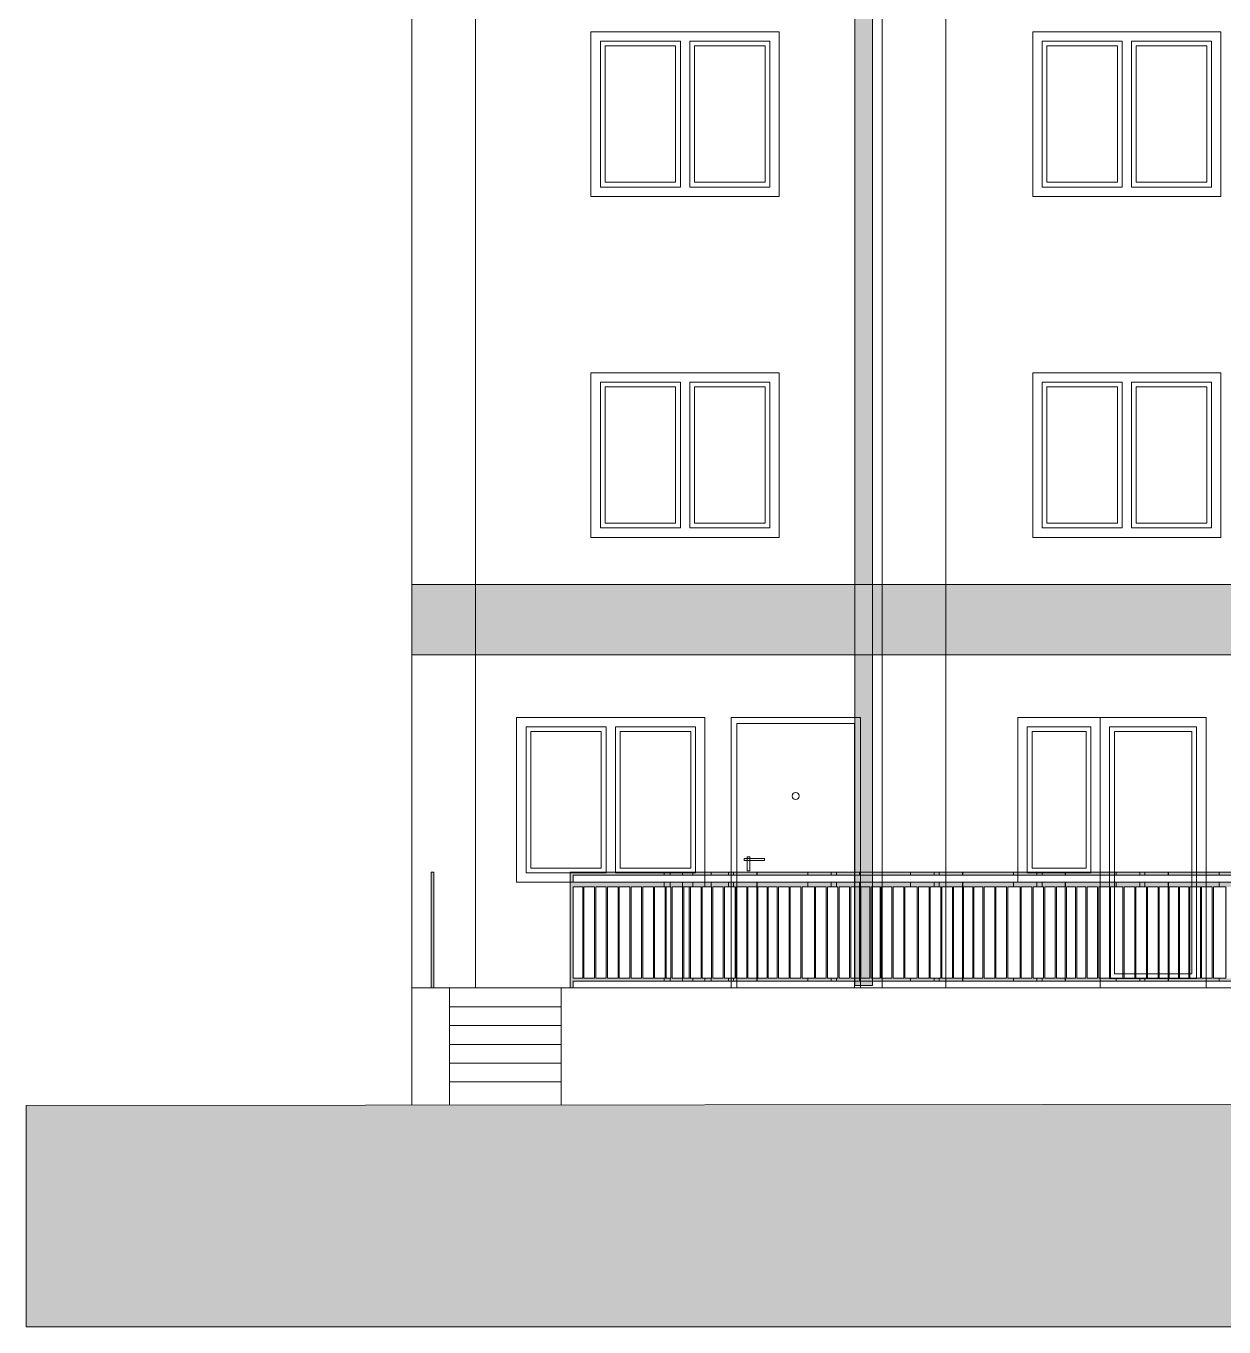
# Model space of a CAD drawing. Header units: millimetres. Extents: x 2791058 to 2855058, y -67651 to -18651.
# Drawn here: x 2802410 to 2807503, y -53530 to -47997 of the extents above; entities that cross this region are included whole.
import ezdxf

# ---------------------------------------------------------------- set-up
doc = ezdxf.new("R2010")
doc.units = ezdxf.units.MM
doc.header["$MEASUREMENT"] = 0
doc.linetypes.add('Hidden Line', pattern=[195.611112, 141.111112, -54.5])
for name, color, linetype, lineweight in [('2D Drafting - General_Pen_No__1', 7, 'Continuous', 0), ('2D Drafting - General_Pen_No__60', 230, 'Continuous', 0), ('Exterior walls_Pen_No__1', 7, 'Continuous', 0), ('Exterior walls_Pen_No__60', 230, 'Continuous', 0), ('Exterior walls_Pen_No__80', 3, 'Continuous', 0), ('Lines_Pen_No__20', 1, 'Continuous', 0), ('Shell - Roof_Pen_No__21', 7, 'Continuous', 0)]:
    doc.layers.add(name, color=color, linetype=linetype, lineweight=lineweight)
doc.layers.add('2D Drafting - General_Pen_No__61', color=7, linetype='Continuous', lineweight=0, true_color=0x6a6a6a)
doc.layers.add('Structural - Bearing_Pen_No__61', color=7, linetype='Continuous', lineweight=0, true_color=0x6a6a6a)
doc.layers.add('Exterior walls', color=7, linetype='Continuous')

# ---------------------------------------------------------------- blocks, each defined once
blk = doc.blocks.new('Wall_7', base_point=(2806008.2, -44971.4))
at = {"layer": 'Exterior walls', "linetype": 'Continuous', "lineweight": 0}
blk.add_hatch(color=255, dxfattribs=at).paths.add_polyline_path([(2805933.2, -44971.4), (2805933.2, -52077.2), (2806008.2, -52077.2), (2806008.2, -44971.4)])
at = {"layer": 'Exterior walls_Pen_No__1', "color": 7, "linetype": 'Continuous', "lineweight": 0, "flags": 128}
for points in [[(2805933.2, -44971.4), (2805933.2, -52077.2)], [(2806008.2, -52077.2), (2806008.2, -44971.4)], [(2805933.2, -52077.2), (2806008.2, -52077.2)]]:
    blk.add_lwpolyline(points, dxfattribs=at)

msp = doc.modelspace()

# ---------------------------------------------------------------- hatches: boundary and pattern name
at = {"layer": '2D Drafting - General_Pen_No__61', "linetype": 'Continuous', "lineweight": 0, "true_color": 0x6a6a6a}
msp.add_hatch(color=251, dxfattribs=at).paths.add_polyline_path([(2802409.6, -52588.5), (2819720.6, -52571.4), (2821984, -52587.9), (2821984, -53530), (2802409.6, -53530)])
at = {"layer": 'Exterior walls_Pen_No__80', "linetype": 'Continuous', "lineweight": 0, "true_color": 0x7fff7f}
msp.add_hatch(color=91, dxfattribs=at).paths.add_polyline_path([(2804050.6, -50671.7), (2809600.6, -50671.7), (2819720.6, -50671.7), (2819720.6, -50371.4), (2819685.6, -50371.4), (2819685.6, -50371.7), (2804050.6, -50371.7)])
at = {"layer": 'Structural - Bearing_Pen_No__61', "linetype": 'Continuous', "lineweight": 0, "true_color": 0x6a6a6a}
for points in [[(2804144.3, -51595.3), (2804144.3, -51607.9), (2804144.3, -51637.9), (2804144.3, -51657.9), (2804144.3, -52046.7), (2804144.3, -52059.2), (2804144.3, -52087.9), (2804132.3, -52087.9), (2804132.3, -51595.3)], [(2805123.2, -51607.9), (2805123.2, -51595.3), (2805245.3, -51595.3), (2805245.3, -51607.9)], [(2805201.5, -51607.9), (2805201.5, -51595.3), (2805323.5, -51595.3), (2805323.5, -51607.9)], [(2805296.2, -51607.9), (2805296.2, -51595.3), (2805418.2, -51595.3), (2805418.2, -51607.9)], [(2805395.9, -51607.9), (2805395.9, -51595.3), (2805517.9, -51595.3), (2805517.9, -51607.9)], [(2805516.6, -51607.9), (2805516.6, -51595.3), (2805733.5, -51595.3), (2805733.5, -51607.9)], [(2805733.5, -51607.9), (2805733.5, -51595.3), (2805855.5, -51595.3), (2805855.5, -51607.9)], [(2805833.2, -51607.9), (2805833.2, -51595.3), (2805955.2, -51595.3), (2805955.2, -51607.9)], [(2805953.9, -51607.9), (2805953.9, -51595.3), (2806170.8, -51595.3), (2806170.8, -51607.9)], [(2806170.8, -51607.9), (2806170.8, -51595.3), (2806292.8, -51595.3), (2806292.8, -51607.9)], [(2806270.5, -51607.9), (2806270.5, -51595.3), (2806392.6, -51595.3), (2806392.6, -51607.9)], [(2806391.2, -51607.9), (2806391.2, -51595.3), (2806608.1, -51595.3), (2806608.1, -51607.9)], [(2806608.1, -51607.9), (2806608.1, -51595.3), (2806730.2, -51595.3), (2806730.2, -51607.9)], [(2806707.9, -51607.9), (2806707.9, -51595.3), (2806829.9, -51595.3), (2806829.9, -51607.9)], [(2806828.6, -51607.9), (2806828.6, -51595.3), (2807045.5, -51595.3), (2807045.5, -51607.9)], [(2807045.5, -51607.9), (2807045.5, -51595.3), (2807167.5, -51595.3), (2807167.5, -51607.9)], [(2807145.2, -51607.9), (2807145.2, -51595.3), (2807267.2, -51595.3), (2807267.2, -51607.9)], [(2807265.9, -51607.9), (2807265.9, -51595.3), (2807482.8, -51595.3), (2807482.8, -51607.9)], [(2807482.8, -51607.9), (2807482.8, -51595.3), (2807604.8, -51595.3), (2807604.8, -51607.9)]]:
    msp.add_hatch(color=251, dxfattribs=at).paths.add_polyline_path(points)
h = msp.add_hatch(color=251, dxfattribs=at)
h.paths.add_polyline_path([(2804735.5, -51595.3), (2805148.8, -51595.3), (2805148.8, -51607.9), (2804735.5, -51607.9), (2804735.5, -51637.9), (2805148.8, -51637.9), (2805148.8, -51657.9), (2805132, -51657.9), (2805132, -52046.7), (2805148.8, -52046.7), (2805148.8, -52059.2), (2804735.5, -52059.2), (2804735.5, -52087.9), (2804723.5, -52087.9), (2804723.5, -51595.3)])
h.paths.add_polyline_path([(2804735.5, -52046.7), (2804777, -52046.7), (2804777, -51657.9), (2804735.5, -51657.9)], flags=0)
h.paths.add_polyline_path([(2804782, -52046.7), (2804827, -52046.7), (2804827, -51657.9), (2804782, -51657.9)], flags=0)
h.paths.add_polyline_path([(2804832, -51657.9), (2804832, -52046.7), (2804877, -52046.7), (2804877, -51657.9)], flags=0)
h.paths.add_polyline_path([(2804882, -52046.7), (2804927, -52046.7), (2804927, -51657.9), (2804882, -51657.9)], flags=0)
h.paths.add_polyline_path([(2804932, -52046.7), (2804977, -52046.7), (2804977, -51657.9), (2804932, -51657.9)], flags=0)
h.paths.add_polyline_path([(2805027, -52046.7), (2805027, -51657.9), (2804982, -51657.9), (2804982, -52046.7)], flags=0)
h.paths.add_polyline_path([(2805077, -52046.7), (2805077, -51657.9), (2805032, -51657.9), (2805032, -52046.7)], flags=0)
h.paths.add_polyline_path([(2805082, -51657.9), (2805082, -52046.7), (2805127, -52046.7), (2805127, -51657.9)], flags=0)
h = msp.add_hatch(color=251, dxfattribs=at)
h.paths.add_polyline_path([(2805123.2, -52059.2), (2805123.2, -52046.7), (2805151.5, -52046.7), (2805151.5, -51657.9), (2805123.2, -51657.9), (2805123.2, -51637.9), (2805245.3, -51637.9), (2805245.3, -51657.9), (2805206.5, -51657.9), (2805206.5, -52046.7), (2805245.3, -52046.7), (2805245.3, -52059.2)])
h.paths.add_polyline_path([(2805156.5, -52046.7), (2805201.5, -52046.7), (2805201.5, -51657.9), (2805156.5, -51657.9)], flags=0)
h = msp.add_hatch(color=251, dxfattribs=at)
h.paths.add_polyline_path([(2805201.5, -52059.2), (2805201.5, -52046.7), (2805229.8, -52046.7), (2805229.8, -51657.9), (2805201.5, -51657.9), (2805201.5, -51637.9), (2805323.5, -51637.9), (2805323.5, -51657.9), (2805284.8, -51657.9), (2805284.8, -52046.7), (2805323.5, -52046.7), (2805323.5, -52059.2)])
h.paths.add_polyline_path([(2805234.8, -52046.7), (2805279.8, -52046.7), (2805279.8, -51657.9), (2805234.8, -51657.9)], flags=0)
h = msp.add_hatch(color=251, dxfattribs=at)
h.paths.add_polyline_path([(2805296.2, -52059.2), (2805296.2, -52046.7), (2805324.4, -52046.7), (2805324.4, -51657.9), (2805296.2, -51657.9), (2805296.2, -51637.9), (2805418.2, -51637.9), (2805418.2, -51657.9), (2805379.4, -51657.9), (2805379.4, -52046.7), (2805418.2, -52046.7), (2805418.2, -52059.2)])
h.paths.add_polyline_path([(2805329.4, -52046.7), (2805374.4, -52046.7), (2805374.4, -51657.9), (2805329.4, -51657.9)], flags=0)
h = msp.add_hatch(color=251, dxfattribs=at)
h.paths.add_polyline_path([(2805395.9, -52059.2), (2805395.9, -52046.7), (2805424.2, -52046.7), (2805424.2, -51657.9), (2805395.9, -51657.9), (2805395.9, -51637.9), (2805517.9, -51637.9), (2805517.9, -51657.9), (2805479.2, -51657.9), (2805479.2, -52046.7), (2805517.9, -52046.7), (2805517.9, -52059.2)])
h.paths.add_polyline_path([(2805429.2, -52046.7), (2805474.2, -52046.7), (2805474.2, -51657.9), (2805429.2, -51657.9)], flags=0)
h = msp.add_hatch(color=251, dxfattribs=at)
h.paths.add_polyline_path([(2805516.6, -52059.2), (2805516.6, -52046.7), (2805516.6, -51657.9), (2805516.6, -51637.9), (2805733.5, -51637.9), (2805733.5, -51657.9), (2805709.1, -51657.9), (2805709.1, -52046.7), (2805733.5, -52046.7), (2805733.5, -52059.2)])
h.paths.add_polyline_path([(2805521.6, -51657.9), (2805521.6, -52046.7), (2805560.3, -52046.7), (2805560.3, -51657.9)], flags=0)
h.paths.add_polyline_path([(2805565.3, -52046.7), (2805604.1, -52046.7), (2805604.1, -51657.9), (2805565.3, -51657.9)], flags=0)
h.paths.add_polyline_path([(2805609.1, -52046.7), (2805654.1, -52046.7), (2805654.1, -51657.9), (2805609.1, -51657.9)], flags=0)
h.paths.add_polyline_path([(2805659.1, -52046.7), (2805704.1, -52046.7), (2805704.1, -51657.9), (2805659.1, -51657.9)], flags=0)
h = msp.add_hatch(color=251, dxfattribs=at)
h.paths.add_polyline_path([(2805733.5, -52059.2), (2805733.5, -52046.7), (2805761.8, -52046.7), (2805761.8, -51657.9), (2805733.5, -51657.9), (2805733.5, -51637.9), (2805855.5, -51637.9), (2805855.5, -51657.9), (2805816.8, -51657.9), (2805816.8, -52046.7), (2805855.5, -52046.7), (2805855.5, -52059.2)])
h.paths.add_polyline_path([(2805766.8, -52046.7), (2805811.8, -52046.7), (2805811.8, -51657.9), (2805766.8, -51657.9)], flags=0)
h = msp.add_hatch(color=251, dxfattribs=at)
h.paths.add_polyline_path([(2805833.2, -52059.2), (2805833.2, -52046.7), (2805861.5, -52046.7), (2805861.5, -51657.9), (2805833.2, -51657.9), (2805833.2, -51637.9), (2805955.2, -51637.9), (2805955.2, -51657.9), (2805916.5, -51657.9), (2805916.5, -52046.7), (2805955.2, -52046.7), (2805955.2, -52059.2)])
h.paths.add_polyline_path([(2805866.5, -52046.7), (2805911.5, -52046.7), (2805911.5, -51657.9), (2805866.5, -51657.9)], flags=0)
h = msp.add_hatch(color=251, dxfattribs=at)
h.paths.add_polyline_path([(2805953.9, -52059.2), (2805953.9, -52046.7), (2805953.9, -51657.9), (2805953.9, -51637.9), (2806170.8, -51637.9), (2806170.8, -51657.9), (2806146.4, -51657.9), (2806146.4, -52046.7), (2806170.8, -52046.7), (2806170.8, -52059.2)])
h.paths.add_polyline_path([(2805958.9, -51657.9), (2805958.9, -52046.7), (2805997.7, -52046.7), (2805997.7, -51657.9)], flags=0)
h.paths.add_polyline_path([(2806002.7, -52046.7), (2806041.4, -52046.7), (2806041.4, -51657.9), (2806002.7, -51657.9)], flags=0)
h.paths.add_polyline_path([(2806046.4, -52046.7), (2806091.4, -52046.7), (2806091.4, -51657.9), (2806046.4, -51657.9)], flags=0)
h.paths.add_polyline_path([(2806096.4, -52046.7), (2806141.4, -52046.7), (2806141.4, -51657.9), (2806096.4, -51657.9)], flags=0)
h = msp.add_hatch(color=251, dxfattribs=at)
h.paths.add_polyline_path([(2806170.8, -52059.2), (2806170.8, -52046.7), (2806199.1, -52046.7), (2806199.1, -51657.9), (2806170.8, -51657.9), (2806170.8, -51637.9), (2806292.8, -51637.9), (2806292.8, -51657.9), (2806254.1, -51657.9), (2806254.1, -52046.7), (2806292.8, -52046.7), (2806292.8, -52059.2)])
h.paths.add_polyline_path([(2806204.1, -52046.7), (2806249.1, -52046.7), (2806249.1, -51657.9), (2806204.1, -51657.9)], flags=0)
h = msp.add_hatch(color=251, dxfattribs=at)
h.paths.add_polyline_path([(2806270.5, -52059.2), (2806270.5, -52046.7), (2806298.8, -52046.7), (2806298.8, -51657.9), (2806270.5, -51657.9), (2806270.5, -51637.9), (2806392.6, -51637.9), (2806392.6, -51657.9), (2806353.8, -51657.9), (2806353.8, -52046.7), (2806392.6, -52046.7), (2806392.6, -52059.2)])
h.paths.add_polyline_path([(2806303.8, -52046.7), (2806348.8, -52046.7), (2806348.8, -51657.9), (2806303.8, -51657.9)], flags=0)
h = msp.add_hatch(color=251, dxfattribs=at)
h.paths.add_polyline_path([(2806391.2, -52059.2), (2806391.2, -52046.7), (2806391.2, -51657.9), (2806391.2, -51637.9), (2806608.1, -51637.9), (2806608.1, -51657.9), (2806583.7, -51657.9), (2806583.7, -52046.7), (2806608.1, -52046.7), (2806608.1, -52059.2)])
h.paths.add_polyline_path([(2806396.2, -51657.9), (2806396.2, -52046.7), (2806435, -52046.7), (2806435, -51657.9)], flags=0)
h.paths.add_polyline_path([(2806440, -52046.7), (2806478.7, -52046.7), (2806478.7, -51657.9), (2806440, -51657.9)], flags=0)
h.paths.add_polyline_path([(2806483.7, -52046.7), (2806528.7, -52046.7), (2806528.7, -51657.9), (2806483.7, -51657.9)], flags=0)
h.paths.add_polyline_path([(2806533.7, -52046.7), (2806578.7, -52046.7), (2806578.7, -51657.9), (2806533.7, -51657.9)], flags=0)
h = msp.add_hatch(color=251, dxfattribs=at)
h.paths.add_polyline_path([(2806608.1, -52059.2), (2806608.1, -52046.7), (2806636.4, -52046.7), (2806636.4, -51657.9), (2806608.1, -51657.9), (2806608.1, -51637.9), (2806730.2, -51637.9), (2806730.2, -51657.9), (2806691.4, -51657.9), (2806691.4, -52046.7), (2806730.2, -52046.7), (2806730.2, -52059.2)])
h.paths.add_polyline_path([(2806641.4, -52046.7), (2806686.4, -52046.7), (2806686.4, -51657.9), (2806641.4, -51657.9)], flags=0)
h = msp.add_hatch(color=251, dxfattribs=at)
h.paths.add_polyline_path([(2806707.9, -52059.2), (2806707.9, -52046.7), (2806736.1, -52046.7), (2806736.1, -51657.9), (2806707.9, -51657.9), (2806707.9, -51637.9), (2806829.9, -51637.9), (2806829.9, -51657.9), (2806791.1, -51657.9), (2806791.1, -52046.7), (2806829.9, -52046.7), (2806829.9, -52059.2)])
h.paths.add_polyline_path([(2806741.1, -52046.7), (2806786.1, -52046.7), (2806786.1, -51657.9), (2806741.1, -51657.9)], flags=0)
h = msp.add_hatch(color=251, dxfattribs=at)
h.paths.add_polyline_path([(2806828.6, -52059.2), (2806828.6, -52046.7), (2806828.6, -51657.9), (2806828.6, -51637.9), (2807045.5, -51637.9), (2807045.5, -51657.9), (2807021.1, -51657.9), (2807021.1, -52046.7), (2807045.5, -52046.7), (2807045.5, -52059.2)])
h.paths.add_polyline_path([(2806833.6, -51657.9), (2806833.6, -52046.7), (2806872.3, -52046.7), (2806872.3, -51657.9)], flags=0)
h.paths.add_polyline_path([(2806877.3, -52046.7), (2806916.1, -52046.7), (2806916.1, -51657.9), (2806877.3, -51657.9)], flags=0)
h.paths.add_polyline_path([(2806921.1, -52046.7), (2806966.1, -52046.7), (2806966.1, -51657.9), (2806921.1, -51657.9)], flags=0)
h.paths.add_polyline_path([(2806971.1, -52046.7), (2807016.1, -52046.7), (2807016.1, -51657.9), (2806971.1, -51657.9)], flags=0)
h = msp.add_hatch(color=251, dxfattribs=at)
h.paths.add_polyline_path([(2807045.5, -52059.2), (2807045.5, -52046.7), (2807073.7, -52046.7), (2807073.7, -51657.9), (2807045.5, -51657.9), (2807045.5, -51637.9), (2807167.5, -51637.9), (2807167.5, -51657.9), (2807128.7, -51657.9), (2807128.7, -52046.7), (2807167.5, -52046.7), (2807167.5, -52059.2)])
h.paths.add_polyline_path([(2807078.7, -52046.7), (2807123.7, -52046.7), (2807123.7, -51657.9), (2807078.7, -51657.9)], flags=0)
h = msp.add_hatch(color=251, dxfattribs=at)
h.paths.add_polyline_path([(2807145.2, -52059.2), (2807145.2, -52046.7), (2807173.4, -52046.7), (2807173.4, -51657.9), (2807145.2, -51657.9), (2807145.2, -51637.9), (2807267.2, -51637.9), (2807267.2, -51657.9), (2807228.4, -51657.9), (2807228.4, -52046.7), (2807267.2, -52046.7), (2807267.2, -52059.2)])
h.paths.add_polyline_path([(2807178.4, -52046.7), (2807223.4, -52046.7), (2807223.4, -51657.9), (2807178.4, -51657.9)], flags=0)
h = msp.add_hatch(color=251, dxfattribs=at)
h.paths.add_polyline_path([(2807265.9, -52059.2), (2807265.9, -52046.7), (2807265.9, -51657.9), (2807265.9, -51637.9), (2807482.8, -51637.9), (2807482.8, -51657.9), (2807458.4, -51657.9), (2807458.4, -52046.7), (2807482.8, -52046.7), (2807482.8, -52059.2)])
h.paths.add_polyline_path([(2807270.9, -51657.9), (2807270.9, -52046.7), (2807309.6, -52046.7), (2807309.6, -51657.9)], flags=0)
h.paths.add_polyline_path([(2807314.6, -52046.7), (2807353.4, -52046.7), (2807353.4, -51657.9), (2807314.6, -51657.9)], flags=0)
h.paths.add_polyline_path([(2807358.4, -52046.7), (2807403.4, -52046.7), (2807403.4, -51657.9), (2807358.4, -51657.9)], flags=0)
h.paths.add_polyline_path([(2807408.4, -52046.7), (2807453.4, -52046.7), (2807453.4, -51657.9), (2807408.4, -51657.9)], flags=0)
h = msp.add_hatch(color=251, dxfattribs=at)
h.paths.add_polyline_path([(2807482.8, -52059.2), (2807482.8, -52046.7), (2807511, -52046.7), (2807511, -51657.9), (2807482.8, -51657.9), (2807482.8, -51637.9), (2807604.8, -51637.9), (2807604.8, -51657.9), (2807566, -51657.9), (2807566, -52046.7), (2807604.8, -52046.7), (2807604.8, -52059.2)])
h.paths.add_polyline_path([(2807516, -52046.7), (2807561, -52046.7), (2807561, -51657.9), (2807516, -51657.9)], flags=0)

# ---------------------------------------------------------------- linework, layer by layer
at = {"layer": '2D Drafting - General_Pen_No__1', "color": 7, "linetype": 'Continuous', "lineweight": 0, "flags": 128}
msp.add_lwpolyline([(2802409.6, -52588.5), (2819720.6, -52571.4), (2821984, -52587.9), (2821984, -53530), (2802409.6, -53530)], close=True, dxfattribs=at)
at = {"layer": '2D Drafting - General_Pen_No__60', "color": 230, "linetype": 'Continuous', "lineweight": 0}
msp.add_line((2805932.2, -52087.9), (2805432.2, -52087.9), dxfattribs=at)
msp.add_circle((2805682.2, -51271.6), 15.1, dxfattribs=at)
at = {"layer": 'Exterior walls_Pen_No__1', "color": 7, "linetype": 'Continuous', "lineweight": 0, "flags": 128}
msp.add_lwpolyline([(2804050.6, -50671.7), (2809600.6, -50671.7), (2819720.6, -50671.7), (2819720.6, -50371.4), (2819685.6, -50371.4), (2819685.6, -50371.7), (2804050.6, -50371.7)], close=True, dxfattribs=at)
at = {"layer": 'Exterior walls_Pen_No__60', "color": 230, "linetype": 'Continuous', "lineweight": 0}
for points in [[(2805407.2, -50937.9), (2805957.2, -50937.9)], [(2805407.2, -52087.9), (2805407.2, -50937.9)], [(2805932.2, -50962.9), (2805432.2, -50962.9)], [(2805432.2, -50962.9), (2805432.2, -52087.9)], [(2805932.2, -52087.9), (2805932.2, -50962.9)], [(2805957.2, -50937.9), (2805957.2, -52087.9)], [(2805407.2, -52087.9), (2805432.2, -52087.9)], [(2805932.2, -52087.9), (2805957.2, -52087.9)]]:
    msp.add_lwpolyline(points, dxfattribs=at)
at = {"layer": 'Exterior walls_Pen_No__60', "color": 230, "linetype": 'Continuous', "lineweight": 0, "flags": 128}
for points in [[(2805463.4, -51537.7), (2805549.9, -51537.7), (2805549.9, -51545.6), (2805463.4, -51545.6)], [(2805476.5, -51529.9), (2805487.9, -51529.9), (2805487.9, -51590.1), (2805476.5, -51590.1)]]:
    msp.add_lwpolyline(points, close=True, dxfattribs=at)
at = {"layer": 'Lines_Pen_No__20', "color": 1, "linetype": 'Hidden Line', "lineweight": 0}
for p, q in [((2805611.8, -48021.4), (2804811.8, -48021.4)), ((2804811.8, -48091.4), (2804811.8, -48021.4)), ((2805611.8, -48091.4), (2805611.8, -48021.4)), ((2807490.6, -48021.4), (2806690.6, -48021.4)), ((2806690.6, -48091.4), (2806690.6, -48021.4)), ((2807490.6, -48091.4), (2807490.6, -48021.4)), ((2805611.8, -49471.4), (2804811.8, -49471.4)), ((2804811.8, -49541.4), (2804811.8, -49471.4)), ((2805611.8, -49541.4), (2805611.8, -49471.4)), ((2807490.6, -49471.4), (2806690.6, -49471.4)), ((2806690.6, -49541.4), (2806690.6, -49471.4)), ((2807490.6, -49541.4), (2807490.6, -49471.4)), ((2805295.8, -50937.9), (2804495.8, -50937.9)), ((2804495.8, -51007.9), (2804495.8, -50937.9)), ((2805295.8, -51007.9), (2805295.8, -50937.9)), ((2806627.2, -51007.9), (2806627.2, -50937.9)), ((2807427.2, -50937.9), (2806627.2, -50937.9)), ((2806627.2, -51007.9), (2806627.2, -50937.9)), ((2806977.2, -51007.9), (2806977.2, -50937.9)), ((2807427.2, -51007.9), (2807427.2, -50937.9))]:
    msp.add_line(p, q, dxfattribs=at)
at = {"layer": 'Lines_Pen_No__20', "color": 1, "linetype": 'Continuous', "lineweight": 0}
for p, q in [((2805171.8, -48661.4), (2805171.8, -48081.4)), ((2805191.8, -48681.4), (2805191.8, -48061.4)), ((2805231.8, -48681.4), (2805231.8, -48061.4)), ((2805251.8, -48661.4), (2805251.8, -48081.4)), ((2807050.6, -48661.4), (2807050.6, -48081.4)), ((2807070.6, -48681.4), (2807070.6, -48061.4)), ((2807110.6, -48681.4), (2807110.6, -48061.4)), ((2807130.6, -48661.4), (2807130.6, -48081.4)), ((2805191.8, -50131.4), (2805191.8, -49511.4)), ((2805231.8, -50131.4), (2805231.8, -49511.4)), ((2807070.6, -50131.4), (2807070.6, -49511.4)), ((2807110.6, -50131.4), (2807110.6, -49511.4)), ((2805171.8, -50111.4), (2805171.8, -49531.4)), ((2805251.8, -50111.4), (2805251.8, -49531.4)), ((2807050.6, -50111.4), (2807050.6, -49531.4)), ((2807130.6, -50111.4), (2807130.6, -49531.4)), ((2804855.8, -51577.9), (2804855.8, -50997.9)), ((2804875.8, -51597.9), (2804875.8, -50977.9)), ((2804915.8, -51597.9), (2804915.8, -50977.9)), ((2804935.8, -51577.9), (2804935.8, -50997.9))]:
    msp.add_line(p, q, dxfattribs=at)
for points in [[(2804811.8, -48721.4), (2805611.8, -48721.4), (2805611.8, -48021.4), (2804811.8, -48021.4)], [(2806690.6, -48721.4), (2807490.6, -48721.4), (2807490.6, -48021.4), (2806690.6, -48021.4)], [(2804811.8, -50171.4), (2805611.8, -50171.4), (2805611.8, -49471.4), (2804811.8, -49471.4)], [(2806690.6, -50171.4), (2807490.6, -50171.4), (2807490.6, -49471.4), (2806690.6, -49471.4)], [(2804495.8, -51637.9), (2805295.8, -51637.9), (2805295.8, -50937.9), (2804495.8, -50937.9)], [(2806627.2, -50937.9), (2806977.2, -50937.9), (2806977.2, -51637.9), (2806627.2, -51637.9)], [(2806977.2, -52087.9), (2807427.2, -52087.9), (2807427.2, -50937.9), (2806977.2, -50937.9)], [(2806667.2, -50977.9), (2806937.2, -50977.9), (2806937.2, -51597.9), (2806667.2, -51597.9)], [(2806687.2, -50997.9), (2806917.2, -50997.9), (2806917.2, -51577.9), (2806687.2, -51577.9)], [(2807017.2, -52047.9), (2807387.2, -52047.9), (2807387.2, -50977.9), (2807017.2, -50977.9)], [(2807037.2, -52027.9), (2807367.2, -52027.9), (2807367.2, -50997.9), (2807037.2, -50997.9)]]:
    msp.add_lwpolyline(points, close=True, dxfattribs=at)
for points in [[(2805191.8, -48061.4), (2804851.8, -48061.4), (2804851.8, -48681.4), (2805191.8, -48681.4)], [(2805171.8, -48081.4), (2804871.8, -48081.4), (2804871.8, -48661.4), (2805171.8, -48661.4)], [(2805231.8, -48681.4), (2805571.8, -48681.4), (2805571.8, -48061.4), (2805231.8, -48061.4)], [(2805251.8, -48661.4), (2805551.8, -48661.4), (2805551.8, -48081.4), (2805251.8, -48081.4)], [(2807070.6, -48061.4), (2806730.6, -48061.4), (2806730.6, -48681.4), (2807070.6, -48681.4)], [(2807050.6, -48081.4), (2806750.6, -48081.4), (2806750.6, -48661.4), (2807050.6, -48661.4)], [(2807110.6, -48681.4), (2807450.6, -48681.4), (2807450.6, -48061.4), (2807110.6, -48061.4)], [(2807130.6, -48661.4), (2807430.6, -48661.4), (2807430.6, -48081.4), (2807130.6, -48081.4)], [(2805191.8, -49511.4), (2804851.8, -49511.4), (2804851.8, -50131.4), (2805191.8, -50131.4)], [(2805231.8, -50131.4), (2805571.8, -50131.4), (2805571.8, -49511.4), (2805231.8, -49511.4)], [(2807070.6, -49511.4), (2806730.6, -49511.4), (2806730.6, -50131.4), (2807070.6, -50131.4)], [(2807110.6, -50131.4), (2807450.6, -50131.4), (2807450.6, -49511.4), (2807110.6, -49511.4)], [(2805171.8, -49531.4), (2804871.8, -49531.4), (2804871.8, -50111.4), (2805171.8, -50111.4)], [(2805251.8, -50111.4), (2805551.8, -50111.4), (2805551.8, -49531.4), (2805251.8, -49531.4)], [(2807050.6, -49531.4), (2806750.6, -49531.4), (2806750.6, -50111.4), (2807050.6, -50111.4)], [(2807130.6, -50111.4), (2807430.6, -50111.4), (2807430.6, -49531.4), (2807130.6, -49531.4)], [(2804875.8, -50977.9), (2804535.8, -50977.9), (2804535.8, -51597.9), (2804875.8, -51597.9)], [(2804855.8, -50997.9), (2804555.8, -50997.9), (2804555.8, -51577.9), (2804855.8, -51577.9)], [(2804915.8, -51597.9), (2805255.8, -51597.9), (2805255.8, -50977.9), (2804915.8, -50977.9)], [(2804935.8, -51577.9), (2805235.8, -51577.9), (2805235.8, -50997.9), (2804935.8, -50997.9)]]:
    msp.add_lwpolyline(points, dxfattribs=at)
at = {"layer": 'Shell - Roof_Pen_No__21', "color": 7, "linetype": 'Continuous', "lineweight": 0}
for p, q in [((2804050.6, -44971.4), (2804050.6, -52586.9)), ((2804320.6, -44971.4), (2804320.6, -52087.9)), ((2806050.6, -44971.4), (2806050.6, -52087.9)), ((2806320.6, -44971.4), (2806320.6, -52087.9)), ((2805611.8, -48021.4), (2804811.8, -48021.4)), ((2804811.8, -48021.4), (2804811.8, -48721.4)), ((2805611.8, -48721.4), (2805611.8, -48021.4)), ((2807490.6, -48021.4), (2806690.6, -48021.4)), ((2806690.6, -48021.4), (2806690.6, -48721.4)), ((2807490.6, -48721.4), (2807490.6, -48021.4)), ((2804811.8, -48721.4), (2805611.8, -48721.4)), ((2806690.6, -48721.4), (2807490.6, -48721.4)), ((2805611.8, -49471.4), (2804811.8, -49471.4)), ((2804811.8, -49471.4), (2804811.8, -50171.4)), ((2805611.8, -50171.4), (2805611.8, -49471.4)), ((2807490.6, -49471.4), (2806690.6, -49471.4)), ((2806690.6, -49471.4), (2806690.6, -50171.4)), ((2807490.6, -50171.4), (2807490.6, -49471.4)), ((2804811.8, -50171.4), (2805611.8, -50171.4)), ((2806690.6, -50171.4), (2807490.6, -50171.4)), ((2805295.8, -50937.9), (2804495.8, -50937.9)), ((2804495.8, -50937.9), (2804495.8, -51637.9)), ((2805295.8, -51637.9), (2805295.8, -50937.9)), ((2804495.8, -51637.9), (2805295.8, -51637.9)), ((2804050.6, -52087.9), (2811850.6, -52087.9)), ((2804210.6, -52586.3), (2804210.6, -52087.9)), ((2804685.6, -52586.3), (2804685.6, -52087.9)), ((2805467.4, -52087.9), (2805967.4, -52087.9)), ((2804685.6, -52167.9), (2804210.6, -52167.9)), ((2804685.6, -52247.9), (2804210.6, -52247.9)), ((2804685.6, -52327.9), (2804210.6, -52327.9)), ((2804685.6, -52407.9), (2804210.6, -52407.9)), ((2804685.6, -52487.9), (2804210.6, -52487.9))]:
    msp.add_line(p, q, dxfattribs=at)
at = {"layer": 'Structural - Bearing_Pen_No__61', "color": 251, "linetype": 'Continuous', "lineweight": 0, "true_color": 0x6a6a6a, "flags": 128}
for points in [[(2804144.3, -51595.3), (2804144.3, -51607.9), (2804144.3, -51637.9), (2804144.3, -51657.9), (2804144.3, -52046.7), (2804144.3, -52059.2), (2804144.3, -52087.9), (2804132.3, -52087.9), (2804132.3, -51595.3)], [(2804735.5, -51595.3), (2805148.8, -51595.3), (2805148.8, -51607.9), (2804735.5, -51607.9), (2804735.5, -51637.9), (2805148.8, -51637.9), (2805148.8, -51657.9), (2805132, -51657.9), (2805132, -52046.7), (2805148.8, -52046.7), (2805148.8, -52059.2), (2804735.5, -52059.2), (2804735.5, -52087.9), (2804723.5, -52087.9), (2804723.5, -51595.3)], [(2805123.2, -51607.9), (2805123.2, -51595.3), (2805245.3, -51595.3), (2805245.3, -51607.9)], [(2805201.5, -51607.9), (2805201.5, -51595.3), (2805323.5, -51595.3), (2805323.5, -51607.9)], [(2805296.2, -51607.9), (2805296.2, -51595.3), (2805418.2, -51595.3), (2805418.2, -51607.9)], [(2805395.9, -51607.9), (2805395.9, -51595.3), (2805517.9, -51595.3), (2805517.9, -51607.9)], [(2805516.6, -51607.9), (2805516.6, -51595.3), (2805733.5, -51595.3), (2805733.5, -51607.9)], [(2805733.5, -51607.9), (2805733.5, -51595.3), (2805855.5, -51595.3), (2805855.5, -51607.9)], [(2805833.2, -51607.9), (2805833.2, -51595.3), (2805955.2, -51595.3), (2805955.2, -51607.9)], [(2805953.9, -51607.9), (2805953.9, -51595.3), (2806170.8, -51595.3), (2806170.8, -51607.9)], [(2806170.8, -51607.9), (2806170.8, -51595.3), (2806292.8, -51595.3), (2806292.8, -51607.9)], [(2806270.5, -51607.9), (2806270.5, -51595.3), (2806392.6, -51595.3), (2806392.6, -51607.9)], [(2806391.2, -51607.9), (2806391.2, -51595.3), (2806608.1, -51595.3), (2806608.1, -51607.9)], [(2806608.1, -51607.9), (2806608.1, -51595.3), (2806730.2, -51595.3), (2806730.2, -51607.9)], [(2806707.9, -51607.9), (2806707.9, -51595.3), (2806829.9, -51595.3), (2806829.9, -51607.9)], [(2806828.6, -51607.9), (2806828.6, -51595.3), (2807045.5, -51595.3), (2807045.5, -51607.9)], [(2807045.5, -51607.9), (2807045.5, -51595.3), (2807167.5, -51595.3), (2807167.5, -51607.9)], [(2807145.2, -51607.9), (2807145.2, -51595.3), (2807267.2, -51595.3), (2807267.2, -51607.9)], [(2807265.9, -51607.9), (2807265.9, -51595.3), (2807482.8, -51595.3), (2807482.8, -51607.9)], [(2807482.8, -51607.9), (2807482.8, -51595.3), (2807604.8, -51595.3), (2807604.8, -51607.9)], [(2804735.5, -52046.7), (2804777, -52046.7), (2804777, -51657.9), (2804735.5, -51657.9)], [(2804782, -52046.7), (2804827, -52046.7), (2804827, -51657.9), (2804782, -51657.9)], [(2804832, -51657.9), (2804832, -52046.7), (2804877, -52046.7), (2804877, -51657.9)], [(2804882, -52046.7), (2804927, -52046.7), (2804927, -51657.9), (2804882, -51657.9)], [(2804932, -52046.7), (2804977, -52046.7), (2804977, -51657.9), (2804932, -51657.9)], [(2805027, -52046.7), (2805027, -51657.9), (2804982, -51657.9), (2804982, -52046.7)], [(2805077, -52046.7), (2805077, -51657.9), (2805032, -51657.9), (2805032, -52046.7)], [(2805082, -51657.9), (2805082, -52046.7), (2805127, -52046.7), (2805127, -51657.9)], [(2805123.2, -52059.2), (2805123.2, -52046.7), (2805151.5, -52046.7), (2805151.5, -51657.9), (2805123.2, -51657.9), (2805123.2, -51637.9), (2805245.3, -51637.9), (2805245.3, -51657.9), (2805206.5, -51657.9), (2805206.5, -52046.7), (2805245.3, -52046.7), (2805245.3, -52059.2)], [(2805156.5, -52046.7), (2805201.5, -52046.7), (2805201.5, -51657.9), (2805156.5, -51657.9)], [(2805201.5, -52059.2), (2805201.5, -52046.7), (2805229.8, -52046.7), (2805229.8, -51657.9), (2805201.5, -51657.9), (2805201.5, -51637.9), (2805323.5, -51637.9), (2805323.5, -51657.9), (2805284.8, -51657.9), (2805284.8, -52046.7), (2805323.5, -52046.7), (2805323.5, -52059.2)], [(2805234.8, -52046.7), (2805279.8, -52046.7), (2805279.8, -51657.9), (2805234.8, -51657.9)], [(2805296.2, -52059.2), (2805296.2, -52046.7), (2805324.4, -52046.7), (2805324.4, -51657.9), (2805296.2, -51657.9), (2805296.2, -51637.9), (2805418.2, -51637.9), (2805418.2, -51657.9), (2805379.4, -51657.9), (2805379.4, -52046.7), (2805418.2, -52046.7), (2805418.2, -52059.2)], [(2805329.4, -52046.7), (2805374.4, -52046.7), (2805374.4, -51657.9), (2805329.4, -51657.9)], [(2805395.9, -52059.2), (2805395.9, -52046.7), (2805424.2, -52046.7), (2805424.2, -51657.9), (2805395.9, -51657.9), (2805395.9, -51637.9), (2805517.9, -51637.9), (2805517.9, -51657.9), (2805479.2, -51657.9), (2805479.2, -52046.7), (2805517.9, -52046.7), (2805517.9, -52059.2)], [(2805429.2, -52046.7), (2805474.2, -52046.7), (2805474.2, -51657.9), (2805429.2, -51657.9)], [(2805516.6, -52059.2), (2805516.6, -52046.7), (2805516.6, -51657.9), (2805516.6, -51637.9), (2805733.5, -51637.9), (2805733.5, -51657.9), (2805709.1, -51657.9), (2805709.1, -52046.7), (2805733.5, -52046.7), (2805733.5, -52059.2)], [(2805521.6, -51657.9), (2805521.6, -52046.7), (2805560.3, -52046.7), (2805560.3, -51657.9)], [(2805565.3, -52046.7), (2805604.1, -52046.7), (2805604.1, -51657.9), (2805565.3, -51657.9)], [(2805609.1, -52046.7), (2805654.1, -52046.7), (2805654.1, -51657.9), (2805609.1, -51657.9)], [(2805659.1, -52046.7), (2805704.1, -52046.7), (2805704.1, -51657.9), (2805659.1, -51657.9)], [(2805733.5, -52059.2), (2805733.5, -52046.7), (2805761.8, -52046.7), (2805761.8, -51657.9), (2805733.5, -51657.9), (2805733.5, -51637.9), (2805855.5, -51637.9), (2805855.5, -51657.9), (2805816.8, -51657.9), (2805816.8, -52046.7), (2805855.5, -52046.7), (2805855.5, -52059.2)], [(2805766.8, -52046.7), (2805811.8, -52046.7), (2805811.8, -51657.9), (2805766.8, -51657.9)], [(2805833.2, -52059.2), (2805833.2, -52046.7), (2805861.5, -52046.7), (2805861.5, -51657.9), (2805833.2, -51657.9), (2805833.2, -51637.9), (2805955.2, -51637.9), (2805955.2, -51657.9), (2805916.5, -51657.9), (2805916.5, -52046.7), (2805955.2, -52046.7), (2805955.2, -52059.2)], [(2805866.5, -52046.7), (2805911.5, -52046.7), (2805911.5, -51657.9), (2805866.5, -51657.9)], [(2805953.9, -52059.2), (2805953.9, -52046.7), (2805953.9, -51657.9), (2805953.9, -51637.9), (2806170.8, -51637.9), (2806170.8, -51657.9), (2806146.4, -51657.9), (2806146.4, -52046.7), (2806170.8, -52046.7), (2806170.8, -52059.2)], [(2805958.9, -51657.9), (2805958.9, -52046.7), (2805997.7, -52046.7), (2805997.7, -51657.9)], [(2806002.7, -52046.7), (2806041.4, -52046.7), (2806041.4, -51657.9), (2806002.7, -51657.9)], [(2806046.4, -52046.7), (2806091.4, -52046.7), (2806091.4, -51657.9), (2806046.4, -51657.9)], [(2806096.4, -52046.7), (2806141.4, -52046.7), (2806141.4, -51657.9), (2806096.4, -51657.9)], [(2806170.8, -52059.2), (2806170.8, -52046.7), (2806199.1, -52046.7), (2806199.1, -51657.9), (2806170.8, -51657.9), (2806170.8, -51637.9), (2806292.8, -51637.9), (2806292.8, -51657.9), (2806254.1, -51657.9), (2806254.1, -52046.7), (2806292.8, -52046.7), (2806292.8, -52059.2)], [(2806204.1, -52046.7), (2806249.1, -52046.7), (2806249.1, -51657.9), (2806204.1, -51657.9)], [(2806270.5, -52059.2), (2806270.5, -52046.7), (2806298.8, -52046.7), (2806298.8, -51657.9), (2806270.5, -51657.9), (2806270.5, -51637.9), (2806392.6, -51637.9), (2806392.6, -51657.9), (2806353.8, -51657.9), (2806353.8, -52046.7), (2806392.6, -52046.7), (2806392.6, -52059.2)], [(2806303.8, -52046.7), (2806348.8, -52046.7), (2806348.8, -51657.9), (2806303.8, -51657.9)], [(2806391.2, -52059.2), (2806391.2, -52046.7), (2806391.2, -51657.9), (2806391.2, -51637.9), (2806608.1, -51637.9), (2806608.1, -51657.9), (2806583.7, -51657.9), (2806583.7, -52046.7), (2806608.1, -52046.7), (2806608.1, -52059.2)], [(2806396.2, -51657.9), (2806396.2, -52046.7), (2806435, -52046.7), (2806435, -51657.9)], [(2806440, -52046.7), (2806478.7, -52046.7), (2806478.7, -51657.9), (2806440, -51657.9)], [(2806483.7, -52046.7), (2806528.7, -52046.7), (2806528.7, -51657.9), (2806483.7, -51657.9)], [(2806533.7, -52046.7), (2806578.7, -52046.7), (2806578.7, -51657.9), (2806533.7, -51657.9)], [(2806608.1, -52059.2), (2806608.1, -52046.7), (2806636.4, -52046.7), (2806636.4, -51657.9), (2806608.1, -51657.9), (2806608.1, -51637.9), (2806730.2, -51637.9), (2806730.2, -51657.9), (2806691.4, -51657.9), (2806691.4, -52046.7), (2806730.2, -52046.7), (2806730.2, -52059.2)], [(2806641.4, -52046.7), (2806686.4, -52046.7), (2806686.4, -51657.9), (2806641.4, -51657.9)], [(2806707.9, -52059.2), (2806707.9, -52046.7), (2806736.1, -52046.7), (2806736.1, -51657.9), (2806707.9, -51657.9), (2806707.9, -51637.9), (2806829.9, -51637.9), (2806829.9, -51657.9), (2806791.1, -51657.9), (2806791.1, -52046.7), (2806829.9, -52046.7), (2806829.9, -52059.2)], [(2806741.1, -52046.7), (2806786.1, -52046.7), (2806786.1, -51657.9), (2806741.1, -51657.9)], [(2806828.6, -52059.2), (2806828.6, -52046.7), (2806828.6, -51657.9), (2806828.6, -51637.9), (2807045.5, -51637.9), (2807045.5, -51657.9), (2807021.1, -51657.9), (2807021.1, -52046.7), (2807045.5, -52046.7), (2807045.5, -52059.2)], [(2806833.6, -51657.9), (2806833.6, -52046.7), (2806872.3, -52046.7), (2806872.3, -51657.9)], [(2806877.3, -52046.7), (2806916.1, -52046.7), (2806916.1, -51657.9), (2806877.3, -51657.9)], [(2806921.1, -52046.7), (2806966.1, -52046.7), (2806966.1, -51657.9), (2806921.1, -51657.9)], [(2806971.1, -52046.7), (2807016.1, -52046.7), (2807016.1, -51657.9), (2806971.1, -51657.9)], [(2807045.5, -52059.2), (2807045.5, -52046.7), (2807073.7, -52046.7), (2807073.7, -51657.9), (2807045.5, -51657.9), (2807045.5, -51637.9), (2807167.5, -51637.9), (2807167.5, -51657.9), (2807128.7, -51657.9), (2807128.7, -52046.7), (2807167.5, -52046.7), (2807167.5, -52059.2)], [(2807078.7, -52046.7), (2807123.7, -52046.7), (2807123.7, -51657.9), (2807078.7, -51657.9)], [(2807145.2, -52059.2), (2807145.2, -52046.7), (2807173.4, -52046.7), (2807173.4, -51657.9), (2807145.2, -51657.9), (2807145.2, -51637.9), (2807267.2, -51637.9), (2807267.2, -51657.9), (2807228.4, -51657.9), (2807228.4, -52046.7), (2807267.2, -52046.7), (2807267.2, -52059.2)], [(2807178.4, -52046.7), (2807223.4, -52046.7), (2807223.4, -51657.9), (2807178.4, -51657.9)], [(2807265.9, -52059.2), (2807265.9, -52046.7), (2807265.9, -51657.9), (2807265.9, -51637.9), (2807482.8, -51637.9), (2807482.8, -51657.9), (2807458.4, -51657.9), (2807458.4, -52046.7), (2807482.8, -52046.7), (2807482.8, -52059.2)], [(2807270.9, -51657.9), (2807270.9, -52046.7), (2807309.6, -52046.7), (2807309.6, -51657.9)], [(2807314.6, -52046.7), (2807353.4, -52046.7), (2807353.4, -51657.9), (2807314.6, -51657.9)], [(2807358.4, -52046.7), (2807403.4, -52046.7), (2807403.4, -51657.9), (2807358.4, -51657.9)], [(2807408.4, -52046.7), (2807453.4, -52046.7), (2807453.4, -51657.9), (2807408.4, -51657.9)], [(2807482.8, -52059.2), (2807482.8, -52046.7), (2807511, -52046.7), (2807511, -51657.9), (2807482.8, -51657.9), (2807482.8, -51637.9), (2807604.8, -51637.9), (2807604.8, -51657.9), (2807566, -51657.9), (2807566, -52046.7), (2807604.8, -52046.7), (2807604.8, -52059.2)]]:
    msp.add_lwpolyline(points, close=True, dxfattribs=at)

# ---------------------------------------------------------------- block references
at = {"layer": 'Exterior walls', "color": 7, "lineweight": 0}
msp.add_blockref('Wall_7', (2806008.2, -44971.4), dxfattribs=at)

doc.saveas('drawing.dxf')
